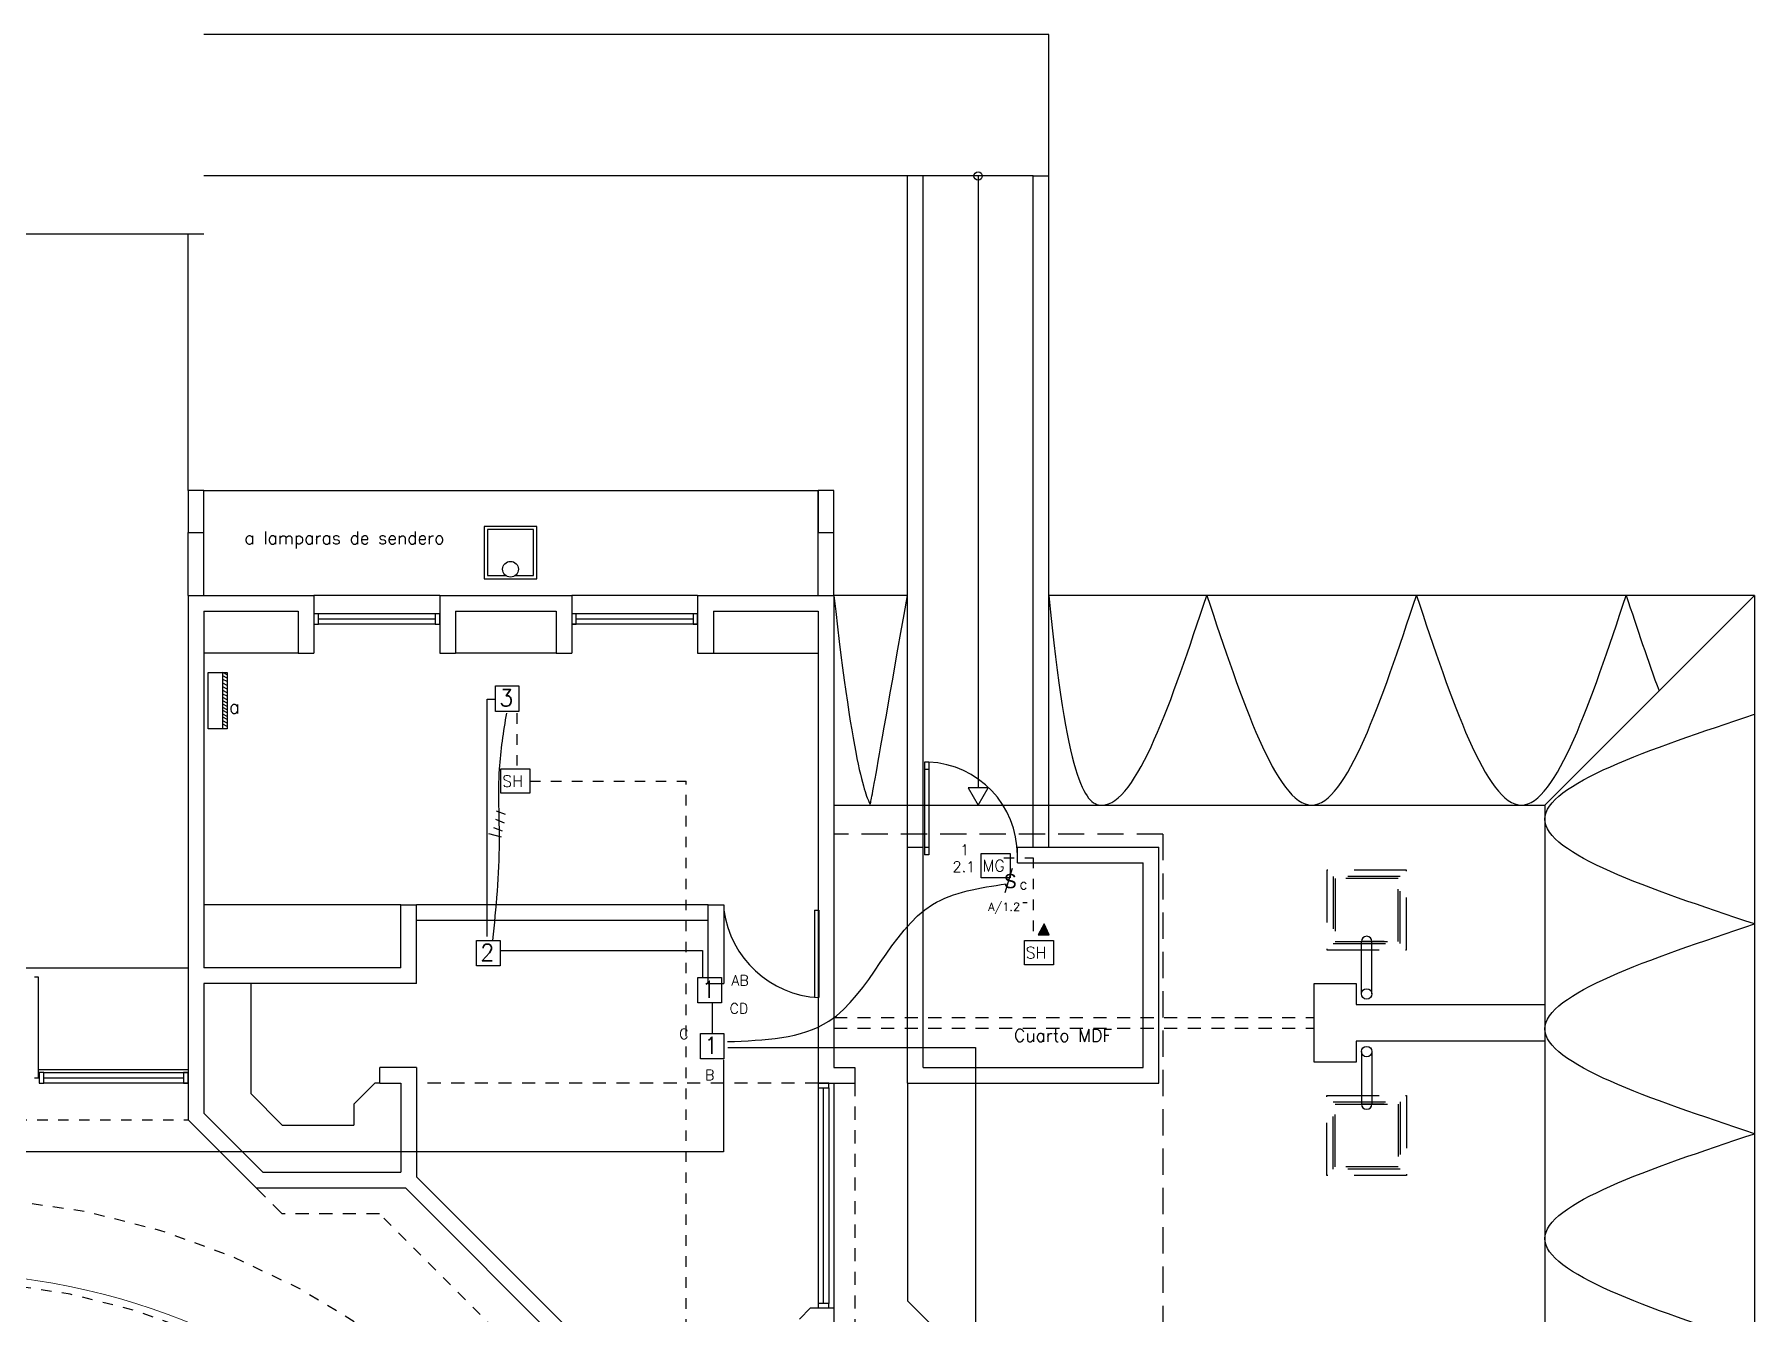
# Model space of a CAD drawing. Extents: x 638.8 to 694.4, y 623.5 to 665.5.
# Drawn here: x 677.94 to 694.35, y 649.79 to 661.99 of the extents above; entities that cross this region are included whole.
import ezdxf

# ---------------------------------------------------------------- set-up
doc = ezdxf.new("R2010")
doc.units = 0
doc.header["$LTSCALE"] = 0.5
doc.header["$MEASUREMENT"] = 0
for name, pattern in [('DASHDOTX2', [2, 1, -0.5, 0, -0.5]), ('DASHED2', [0.375, 0.25, -0.125]), ('HIDDEN', [0.375, 0.25, -0.125]), ('HIDDEN2', [0.1875, 0.125, -0.0625]), ('PHANTOM2', [31.75, 15.875, -3.175, 3.175, -3.175, 3.175, -3.175])]:
    doc.linetypes.add(name, pattern=pattern)
for name, color, linetype in [('AIRE', 5, 'CONTINUOUS'), ('ALUMBRADO', 3, 'CONTINUOUS'), ('columnas', 5, 'CONTINUOUS'), ('LUCES', 170, 'CONTINUOUS'), ('METAL', 6, 'CONTINUOUS'), ('MUEBLES', 6, 'CONTINUOUS'), ('paredes', 1, 'CONTINUOUS'), ('PROYECCIONES', 6, 'HIDDEN'), ('PUERTAS', 6, 'CONTINUOUS'), ('SEÑALES', 4, 'CONTINUOUS'), ('talud', 5, 'CONTINUOUS'), ('texturas', 6, 'CONTINUOUS'), ('TOMAS', 4, 'HIDDEN2'), ('TUBERIA', 3, 'DASHDOTX2'), ('tuberia_alumbrado', 3, 'DASHED2'), ('ventanas', 6, 'CONTINUOUS')]:
    doc.layers.add(name, color=color, linetype=linetype)
doc.styles.add('romans', font='romans.shx')

msp = doc.modelspace()

# ---------------------------------------------------------------- linework, layer by layer
at = {"layer": 'AIRE'}
for p, q in [((679.783, 655.882), (679.743, 655.904)), ((679.743, 655.369), (679.743, 655.903)), ((679.783, 655.852), (679.743, 655.874)), ((679.783, 655.818), (679.743, 655.84)), ((679.783, 655.781), (679.743, 655.803)), ((679.783, 655.746), (679.743, 655.768)), ((679.783, 655.712), (679.743, 655.734)), ((679.783, 655.678), (679.743, 655.7)), ((679.783, 655.645), (679.743, 655.667)), ((679.783, 655.613), (679.743, 655.635)), ((679.783, 655.581), (679.743, 655.603)), ((679.783, 655.55), (679.743, 655.572)), ((679.783, 655.521), (679.743, 655.543)), ((679.783, 655.487), (679.743, 655.509)), ((679.783, 655.457), (679.743, 655.479)), ((679.783, 655.423), (679.743, 655.445)), ((679.783, 655.39), (679.743, 655.412))]:
    msp.add_line(p, q, dxfattribs=at)
msp.add_lwpolyline([(679.601, 655.369), (679.601, 655.904), (679.783, 655.904), (679.783, 655.369)], close=True, dxfattribs=at)
at = {"layer": 'ALUMBRADO', "color": 1}
for p, q in [((687.575, 653.509), (687.518, 653.405)), ((687.622, 653.405), (687.575, 653.509)), ((687.518, 653.405), (687.622, 653.405))]:
    msp.add_line(p, q, dxfattribs=at)
at = {"layer": 'ALUMBRADO'}
for points in [[(682.342, 655.778), (682.566, 655.778), (682.566, 655.534), (682.342, 655.534)], [(682.161, 653.351), (682.386, 653.351), (682.386, 653.107), (682.161, 653.107)], [(684.272, 652.998), (684.496, 652.998), (684.496, 652.754), (684.272, 652.754)], [(684.297, 652.464), (684.521, 652.464), (684.521, 652.22), (684.297, 652.22)]]:
    msp.add_lwpolyline(points, close=True, dxfattribs=at)
at = {"layer": 'ALUMBRADO', "color": 1}
msp.add_solid([(687.518, 653.405), (687.575, 653.509), (687.622, 653.405)], dxfattribs=at)
at = {"layer": 'columnas'}
msp.add_lwpolyline([(692.351, 652.74), (692.351, 652.39), (690.551, 652.39), (690.551, 652.19), (690.151, 652.19), (690.151, 652.94), (690.551, 652.94), (690.551, 652.74), (692.351, 652.74)], dxfattribs=at)
at = {"layer": 'LUCES'}
msp.add_line((687.269, 654.035), (687.201, 653.803), dxfattribs=at)
at = {"layer": 'METAL'}
msp.add_circle((682.485, 656.89), 0.075, dxfattribs=at)
at = {"layer": 'MUEBLES'}
for p, q in [((680.46, 656.09), (679.56, 656.09)), ((682.92, 656.09), (681.96, 656.09)), ((684.42, 656.09), (685.42, 656.09)), ((681.44, 653.69), (679.56, 653.69)), ((680.01, 652.94), (680.01, 651.889)), ((681.19, 651.99), (680.99, 651.79)), ((681.24, 651.99), (681.19, 651.99)), ((680.308, 651.59), (680.01, 651.889)), ((680.99, 651.79), (680.99, 651.59)), ((680.308, 651.59), (680.99, 651.59))]:
    msp.add_line(p, q, dxfattribs=at)
at = {"layer": 'paredes', "color": 6}
for p, q in [((685.42, 656.64), (685.42, 657.64)), ((685.57, 656.64), (685.57, 657.64)), ((679.41, 656.64), (679.41, 657.24)), ((679.56, 656.64), (679.56, 657.24))]:
    msp.add_line(p, q, dxfattribs=at)
at = {"layer": 'paredes'}
for p, q in [((679.41, 656.64), (679.41, 651.64)), ((679.41, 656.64), (680.61, 656.64)), ((680.61, 656.64), (680.61, 656.09)), ((681.81, 656.64), (681.81, 656.09)), ((681.81, 656.64), (683.07, 656.64)), ((683.07, 656.64), (683.07, 656.09)), ((684.27, 656.64), (684.27, 656.09)), ((684.27, 656.64), (685.57, 656.64)), ((685.57, 656.64), (685.57, 652.14)), ((679.56, 656.49), (679.56, 653.54)), ((679.56, 656.49), (680.46, 656.49)), ((680.46, 656.49), (680.46, 656.09)), ((681.96, 656.49), (682.92, 656.49)), ((681.96, 656.49), (681.96, 656.09)), ((682.92, 656.49), (682.92, 656.09)), ((684.42, 656.49), (685.42, 656.49)), ((684.42, 656.49), (684.42, 656.09)), ((685.42, 656.49), (685.42, 651.99)), ((680.46, 656.09), (680.61, 656.09)), ((681.81, 656.09), (681.96, 656.09)), ((682.92, 656.09), (683.07, 656.09)), ((684.27, 656.09), (684.42, 656.09)), ((686.27, 651.99), (686.27, 654.24)), ((686.27, 654.24), (686.42, 654.24)), ((686.42, 652.14), (686.42, 654.24)), ((687.32, 654.24), (688.67, 654.24)), ((687.32, 654.09), (687.32, 654.24)), ((688.67, 651.99), (688.67, 654.24)), ((687.32, 654.09), (688.52, 654.09)), ((688.52, 652.14), (688.52, 654.09)), ((681.44, 653.09), (681.44, 653.69)), ((681.44, 653.69), (681.59, 653.69)), ((681.59, 652.94), (681.59, 653.69)), ((684.37, 652.94), (684.37, 653.69)), ((684.37, 653.69), (684.52, 653.69)), ((684.52, 653.69), (684.52, 652.94)), ((679.56, 653.54), (679.56, 653.09)), ((681.44, 653.09), (679.56, 653.09)), ((679.56, 652.94), (679.56, 651.702)), ((681.59, 652.94), (679.56, 652.94)), ((684.37, 652.94), (684.52, 652.94)), ((681.59, 652.14), (681.24, 652.14)), ((681.24, 651.99), (681.24, 652.14)), ((681.24, 651.99), (681.44, 651.99)), ((681.59, 652.14), (681.44, 652.14)), ((681.44, 651.99), (681.44, 651.14)), ((681.59, 652.14), (681.59, 651.096)), ((685.42, 651.99), (685.77, 651.99)), ((685.57, 652.14), (685.77, 652.14)), ((685.77, 652.14), (685.77, 651.99)), ((686.27, 651.99), (688.67, 651.99)), ((686.42, 652.14), (688.52, 652.14)), ((680.122, 651.14), (679.56, 651.702)), ((680.06, 650.99), (679.41, 651.64)), ((680.122, 651.14), (681.44, 651.14)), ((684.491, 648.195), (681.59, 651.096)), ((680.06, 650.99), (681.484, 650.99)), ((684.385, 648.089), (681.484, 650.99)), ((685.241, 649.739), (685.347, 649.845)), ((685.347, 649.845), (685.57, 649.845)), ((685.57, 649.845), (685.57, 649.622))]:
    msp.add_line(p, q, dxfattribs=at)
for points in [[(679.41, 657.24), (679.56, 657.24), (679.56, 657.64), (679.41, 657.64)], [(685.42, 657.24), (685.57, 657.24), (685.57, 657.64), (685.42, 657.64)]]:
    msp.add_lwpolyline(points, close=True, dxfattribs=at)
at = {"layer": 'PROYECCIONES', "color": 1, "ltscale": 2}
for q in [(685.57, 654.365), (688.708, 632.744)]:
    msp.add_line((688.708, 654.365), q, dxfattribs=at)
at = {"layer": 'PROYECCIONES'}
for p, q in [((685.57, 652.615), (690.151, 652.615)), ((685.57, 652.515), (690.151, 652.515)), ((685.42, 651.99), (681.59, 651.99)), ((685.77, 651.99), (685.77, 649.422)), ((680.307, 650.743), (680.06, 650.99)), ((681.236, 650.743), (680.307, 650.743))]:
    msp.add_line(p, q, dxfattribs=at)
at = {"layer": 'PROYECCIONES', "ltscale": 0.8}
for p, q in [((674.571, 651.64), (679.41, 651.64)), ((685.449, 646.53), (681.236, 650.743))]:
    msp.add_line(p, q, dxfattribs=at)
for radius, start in [(7.35, 270.3718), (6.55, 270.4172)]:
    msp.add_arc((676.99, 643.555), radius, start, 270, dxfattribs=at)
at = {"layer": 'PUERTAS'}
for p, q in [((686.435, 655.05), (686.435, 654.165)), ((686.475, 655.05), (686.435, 655.05)), ((686.475, 654.98), (686.435, 654.98)), ((686.475, 655.05), (686.475, 654.165)), ((686.475, 654.235), (686.435, 654.235)), ((686.475, 654.165), (686.435, 654.165)), ((677.984, 653), (677.944, 653)), ((677.984, 652.04), (677.984, 653)), ((677.944, 652.04), (677.984, 652.04))]:
    msp.add_line(p, q, dxfattribs=at)
msp.add_arc((686.433, 654.165), 0.887, 0.0448, 87.3062, dxfattribs=at)
at = {"layer": 'SEÑALES', "color": 5}
for points in [[(682.394, 654.985), (682.671, 654.985), (682.671, 654.753), (682.394, 654.753)], [(686.975, 654.18), (687.252, 654.18), (687.252, 653.948), (686.975, 653.948)], [(687.387, 653.348), (687.664, 653.348), (687.664, 653.116), (687.387, 653.116)]]:
    msp.add_lwpolyline(points, close=True, dxfattribs=at)
at = {"layer": 'talud', "color": 1}
for p, q in [((674.421, 660.09), (679.56, 660.09)), ((679.41, 657.64), (679.41, 660.09)), ((674.571, 653.09), (679.41, 653.09))]:
    msp.add_line(p, q, dxfattribs=at)
at = {"layer": 'talud'}
for p, q in [((686.27, 656.64), (685.57, 656.64)), ((694.351, 656.64), (687.62, 656.64)), ((692.351, 654.64), (694.351, 656.64)), ((694.351, 656.64), (694.351, 629.507)), ((685.57, 654.64), (686.27, 654.64)), ((687.62, 654.64), (692.351, 654.64)), ((692.351, 654.64), (692.351, 631.507))]:
    msp.add_line(p, q, dxfattribs=at)
at = {"layer": 'texturas', "color": 1}
for p, q in [((687.62, 661.99), (679.56, 661.99)), ((687.62, 654.24), (687.62, 661.99)), ((686.27, 660.64), (679.56, 660.64)), ((686.27, 654.24), (686.27, 660.64)), ((686.42, 660.64), (686.27, 660.64)), ((686.42, 654.24), (686.42, 660.64)), ((687.47, 660.64), (686.42, 660.64)), ((686.945, 660.64), (686.945, 654.804)), ((687.47, 654.24), (687.47, 660.64)), ((687.47, 660.64), (687.62, 660.64)), ((686.27, 654.64), (687.62, 654.64)), ((686.27, 651.99), (686.27, 649.912)), ((686.776, 649.406), (686.27, 649.912))]:
    msp.add_line(p, q, dxfattribs=at)
at = {"layer": 'texturas', "linetype": 'Continuous'}
msp.add_line((679.56, 657.64), (685.42, 657.64), dxfattribs=at)
at = {"layer": 'texturas'}
for p, q in [((684.27, 656.465), (683.07, 656.465)), ((684.27, 656.365), (683.07, 656.365))]:
    msp.add_line(p, q, dxfattribs=at)
at = {"layer": 'texturas', "color": 1}
msp.add_lwpolyline([(686.945, 654.64), (687.04, 654.804), (686.85, 654.804)], close=True, dxfattribs=at)
msp.add_circle((686.945, 660.64), 0.04, dxfattribs=at)
at = {"layer": 'texturas'}
for points, knots in [([(685.57, 656.64), (685.755, 654.949), (685.92, 654.64), (685.92, 654.64), (686.27, 656.64)], [0.993455, 0.993455, 0.993455, 0.993455, 2.236068, 2.558703, 2.558703, 2.558703, 2.558703]), ([(687.62, 656.64), (687.789, 654.896), (688.29, 654.134), (688.792, 655.64), (689.126, 656.64)], [1.105259, 1.105259, 1.105259, 1.105259, 2.236068, 4.472136, 4.472136, 4.472136, 4.472136])]:
    msp.add_open_spline(points, degree=3, knots=knots, dxfattribs=at)
for points in [[(689.126, 656.64), (690.126, 654.64), (691.126, 656.64)], [(691.126, 656.64), (692.126, 654.64), (693.126, 656.64)], [(694.351, 653.507), (692.351, 654.507), (694.351, 655.507)], [(694.351, 651.507), (692.351, 652.507), (694.351, 653.507)], [(694.351, 649.507), (692.351, 650.507), (694.351, 651.507)]]:
    msp.add_spline(points, degree=3, dxfattribs=at)
msp.add_open_spline([(693.126, 656.64), (693.23, 656.326), (693.335, 656.012), (693.44, 655.729)], degree=3, dxfattribs=at)
at = {"layer": 'TOMAS'}
for p, q in [((682.546, 655.517), (682.546, 654.995)), ((682.671, 654.869), (684.159, 654.869)), ((684.159, 646.238), (684.159, 654.869)), ((687.189, 654.139), (687.47, 654.139)), ((687.47, 654.139), (687.47, 653.35))]:
    msp.add_line(p, q, dxfattribs=at)
at = {"layer": 'TUBERIA', "color": 1}
for p, q in [((690.601, 652.84), (690.601, 653.34)), ((690.818, 653.34), (690.601, 653.34)), ((690.701, 652.84), (690.701, 653.34)), ((690.601, 652.29), (690.601, 651.79)), ((690.701, 652.29), (690.701, 651.79)), ((690.818, 651.79), (690.601, 651.79))]:
    msp.add_line(p, q, dxfattribs=at)
for points in [[(690.271, 653.26), (691.031, 653.26), (691.031, 654.02), (690.271, 654.02)], [(690.331, 653.32), (690.971, 653.32), (690.971, 653.96), (690.331, 653.96)], [(690.351, 653.34), (690.951, 653.34), (690.951, 653.94), (690.351, 653.94)], [(690.271, 651.87), (691.031, 651.87), (691.031, 651.11), (690.271, 651.11)], [(690.331, 651.81), (690.971, 651.81), (690.971, 651.17), (690.331, 651.17)], [(690.351, 651.79), (690.951, 651.79), (690.951, 651.19), (690.351, 651.19)]]:
    msp.add_lwpolyline(points, close=True, dxfattribs=at)
at = {"layer": 'TUBERIA', "color": 1, "linetype": 'Continuous'}
for centre in [(690.651, 652.84), (690.651, 652.29)]:
    msp.add_circle(centre, 0.05, dxfattribs=at)
for centre, start, end in [((690.651, 653.34), 0, 180), ((690.651, 651.79), 180, 0)]:
    msp.add_arc(centre, 0.05, start, end, dxfattribs=at)
at = {"layer": 'tuberia_alumbrado', "color": 4, "linetype": 'PHANTOM2'}
for p, q in [((682.264, 653.389), (682.264, 655.65)), ((682.264, 655.65), (682.341, 655.65)), ((682.393, 653.254), (684.315, 653.254)), ((684.315, 653.254), (684.315, 653.004)), ((684.407, 652.753), (684.407, 652.47)), ((684.558, 652.329), (686.919, 652.329)), ((686.919, 652.329), (686.919, 642.028)), ((684.518, 652.212), (684.518, 651.333)), ((684.518, 651.333), (674.391, 651.333))]:
    msp.add_line(p, q, dxfattribs=at)
at = {"layer": 'tuberia_alumbrado'}
for p, q in [((682.341, 654.506), (682.426, 654.473)), ((682.349, 654.586), (682.434, 654.553)), ((682.276, 654.369), (682.484, 654.317)), ((682.322, 654.428), (682.406, 654.395))]:
    msp.add_line(p, q, dxfattribs=at)
at = {"layer": 'tuberia_alumbrado', "color": 5, "linetype": 'Continuous', "lineweight": 15}
msp.add_circle((676.955, 643.6), 6.584, dxfattribs=at)
at = {"layer": 'tuberia_alumbrado', "color": 5, "linetype": 'PHANTOM2'}
msp.add_spline([(682.446, 655.519), (682.377, 654.984), (682.377, 654.289), (682.314, 653.35)], degree=3, dxfattribs=at)
at = {"layer": 'tuberia_alumbrado', "color": 4, "linetype": 'PHANTOM2'}
msp.add_spline([(684.554, 652.385), (685.522, 652.581), (686.511, 653.693), (687.212, 653.889)], degree=3, dxfattribs=at)
at = {"layer": 'ventanas', "color": 6}
for p, q in [((681.81, 656.64), (680.61, 656.64)), ((684.27, 656.64), (683.07, 656.64)), ((681.766, 656.465), (680.653, 656.465)), ((681.766, 656.415), (680.653, 656.415)), ((684.226, 656.415), (683.113, 656.415)), ((681.766, 656.365), (680.653, 656.365)), ((679.41, 652.115), (677.984, 652.115))]:
    msp.add_line(p, q, dxfattribs=at)
at = {"layer": 'ventanas'}
for p, q in [((684.37, 653.69), (681.59, 653.69)), ((685.385, 653.64), (685.385, 652.805)), ((685.385, 653.64), (685.425, 653.64)), ((685.425, 653.64), (685.425, 652.805)), ((687.373, 653.712), (687.413, 653.712)), ((684.37, 653.54), (681.59, 653.54)), ((678.034, 652.09), (679.41, 652.09)), ((678.034, 652.04), (679.366, 652.04)), ((679.41, 651.99), (678.034, 651.99)), ((685.42, 651.99), (685.42, 649.845)), ((685.57, 651.99), (685.57, 649.845)), ((685.47, 649.889), (685.47, 651.946)), ((685.52, 651.946), (685.52, 649.889))]:
    msp.add_line(p, q, dxfattribs=at)
at = {"layer": 'ventanas', "color": 6}
for points in [[(682.235, 656.799), (682.735, 656.799), (682.735, 657.299), (682.235, 657.299)], [(680.609, 656.465), (680.609, 656.365), (680.653, 656.365), (680.653, 656.465)], [(681.766, 656.465), (681.766, 656.365), (681.81, 656.365), (681.81, 656.465)], [(683.069, 656.465), (683.069, 656.365), (683.113, 656.365), (683.113, 656.465)], [(684.226, 656.465), (684.226, 656.365), (684.27, 656.365), (684.27, 656.465)]]:
    msp.add_lwpolyline(points, close=True, dxfattribs=at)
msp.add_lwpolyline([(682.528, 656.829), (682.705, 656.829), (682.705, 657.269), (682.265, 657.269), (682.265, 656.829), (682.441, 656.829)], dxfattribs=at)
at = {"layer": 'ventanas'}
for points in [[(677.99, 651.99), (678.034, 651.99), (678.034, 652.09), (677.99, 652.09)], [(679.366, 651.99), (679.41, 651.99), (679.41, 652.09), (679.366, 652.09)], [(685.52, 651.946), (685.52, 651.99), (685.42, 651.99), (685.42, 651.946)], [(685.52, 649.845), (685.52, 649.889), (685.42, 649.889), (685.42, 649.845)]]:
    msp.add_lwpolyline(points, close=True, dxfattribs=at)
msp.add_arc((685.479, 653.772), 0.969, 187.8324, 266.7641, dxfattribs=at)

# ---------------------------------------------------------------- texts
at = {"layer": 'ALUMBRADO', "color": 1, "style": 'romans'}
for s, height, p in [('a lamparas de sendero', 0.12, (679.947, 657.129)), ('3', 0.158, (682.377, 655.584)), ('c', 0.102, (687.338, 653.837)), ('A/1.2', 0.0789, (687.041, 653.631)), ('2', 0.158, (682.196, 653.157)), ('AB', 0.0987, (684.592, 652.919)), ('1', 0.158, (684.307, 652.804)), ('CD', 0.0987, (684.575, 652.652)), ('C', 0.0987, (684.094, 652.409)), ('Cuarto MDF', 0.12, (687.287, 652.384)), ('1', 0.158, (684.332, 652.27)), ('B', 0.0987, (684.341, 652.018))]:
    msp.add_text(s, height=height, dxfattribs=at).set_placement(p)
at = {"layer": 'ALUMBRADO', "color": 5, "style": 'romans'}
msp.add_text('a', height=0.128, dxfattribs=at).set_placement((679.8, 655.515))
at = {"layer": 'LUCES'}
msp.add_text('S', height=0.136, dxfattribs=at).set_placement((687.191, 653.848))
at = {"layer": 'SEÑALES', "color": 5, "style": 'romans'}
msp.add_text('SH', height=0.1101, dxfattribs=at).set_placement((682.406, 654.814))
at = {"layer": 'SEÑALES', "color": 1, "style": 'romans'}
for s, p in [('MG', (686.987, 654.009)), ('SH', (687.399, 653.178))]:
    msp.add_text(s, height=0.1101, dxfattribs=at).set_placement(p)
at = {"layer": 'TOMAS', "color": 1, "style": 'romans'}
for s, height, p in [('1', 0.102, (686.774, 654.163)), ('2.1', 0.1022, (686.7, 654.002))]:
    msp.add_text(s, height=height, dxfattribs=at).set_placement(p)

doc.saveas('drawing.dxf')
